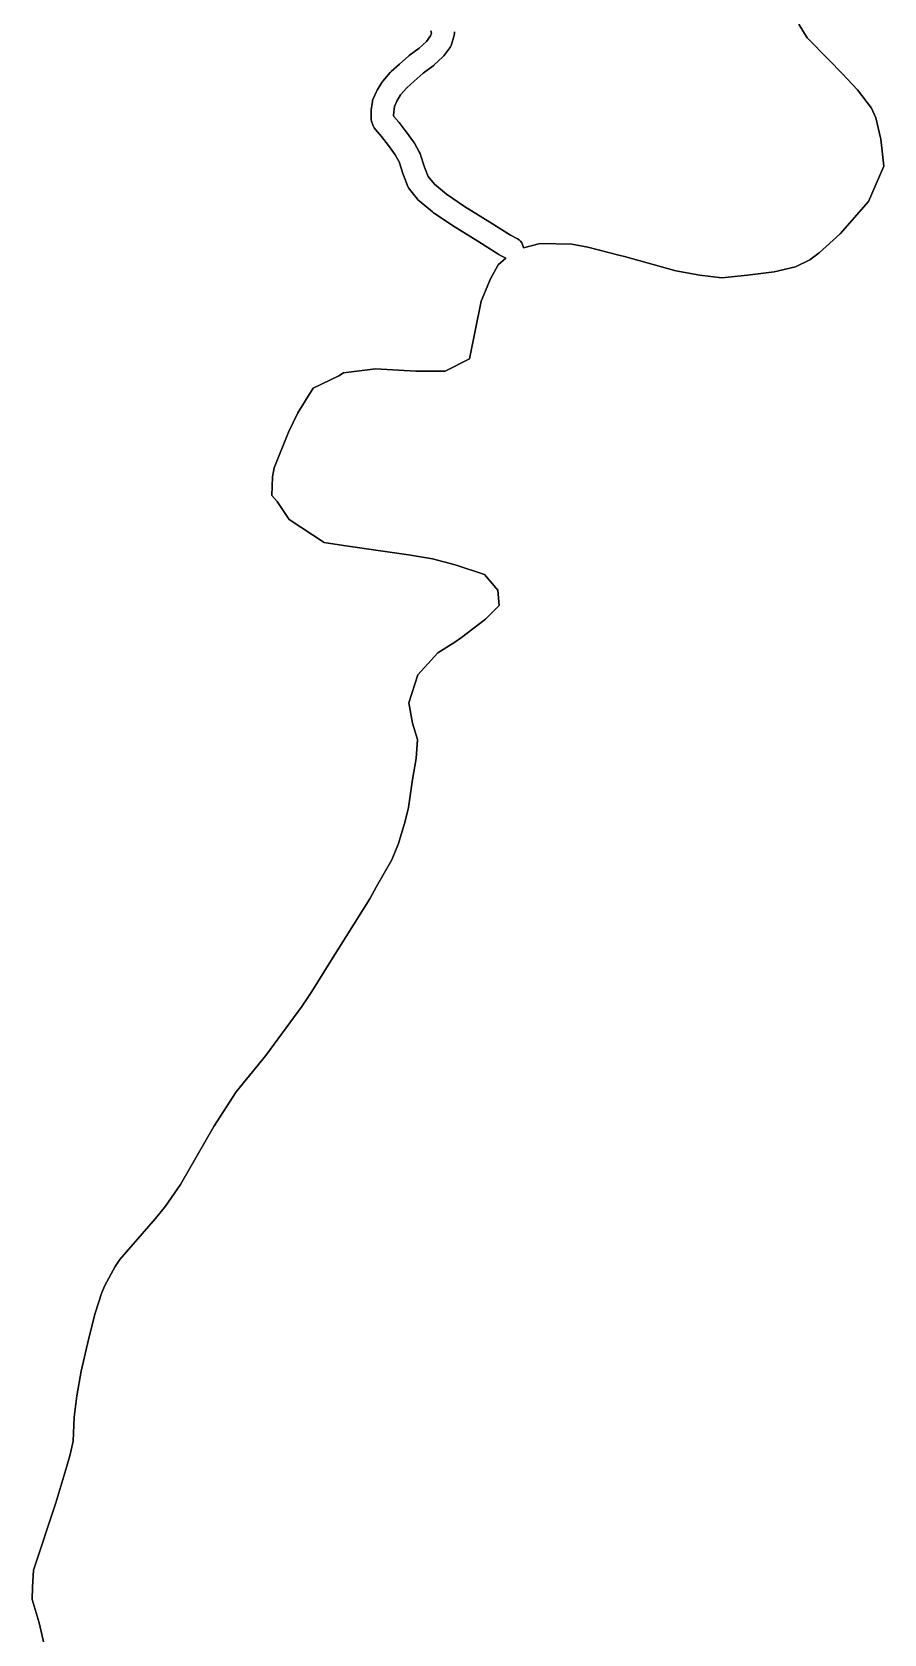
# Model space of a CAD drawing. Header units: inches. Extents: x 130170 to 284068, y 377793 to 804530.
# Drawn here: x 196324 to 198212, y 487500 to 491052 of the extents above; entities that cross this region are included whole.
import ezdxf

# ---------------------------------------------------------------- set-up
doc = ezdxf.new("R2010")
doc.units = ezdxf.units.IN
doc.header["$MEASUREMENT"] = 0
doc.layers.add('muni_il', color=7, linetype='Continuous')

msp = doc.modelspace()

# ---------------------------------------------------------------- linework, layer by layer
at = {"layer": 'muni_il'}
for points in [[(197207.8, 491054.6), (197209, 491050), (197207.1, 491043.8), (197197.7, 491031.3), (197182, 491016.7), (197160, 491000.2), (197158.7, 490999.2), (197138, 490981.1), (197119.6, 490964.8), (197117.2, 490962.4), (197101.1, 490943.6), (197098.7, 490940.2), (197088.5, 490923.2), (197087.2, 490920.6), (197079.9, 490904), (197078.7, 490900.7), (197078, 490897.3), (197075.7, 490880.7), (197075.5, 490878), (197075.1, 490863.7), (197075.2, 490860.7), (197075.6, 490857.8), (197076.4, 490854.9), (197080.2, 490843.9), (197082.1, 490839.7), (197084.7, 490836.1), (197098, 490820.4), (197113.5, 490800.4), (197128.5, 490780.1), (197137.2, 490764.5), (197146.4, 490736.2), (197146.7, 490735.4), (197147, 490734.7), (197157, 490709.8), (197158.5, 490706.7), (197160.6, 490703.7), (197178, 490681.7), (197178.4, 490681.1), (197181.5, 490678), (197211.2, 490653.2), (197213.3, 490651.6), (197255.2, 490623.6), (197255.9, 490623.2), (197311.7, 490588.4), (197358.7, 490558.7), (197359.6, 490558.2), (197360.5, 490557.7), (197374, 490550.6), (197357.1, 490535.6), (197339.6, 490505), (197319.1, 490455.3), (197293.1, 490327.2), (197239.6, 490300.4), (197174.7, 490300.4), (197085, 490305.1), (197013.8, 490296.2), (197003.8, 490289.5), (196946.9, 490262.3), (196912.8, 490207.5), (196892, 490164.8), (196860.6, 490086), (196856.4, 490065.6), (196855, 490024.5), (196866.7, 490010.8), (196893.4, 489970.9), (196971, 489920.2), (197014.3, 489913.7), (197095.8, 489901.8), (197158, 489892.6), (197211, 489883.9), (197261.4, 489870.7), (197326.7, 489848.9), (197356.1, 489814.5), (197358.9, 489780.7), (197328.7, 489750), (197275.6, 489709.2), (197260.6, 489699.2), (197223, 489675.9), (197179.1, 489626.9), (197159.2, 489564.7), (197167.3, 489519.2), (197177.8, 489483.1), (197175.4, 489441), (197167, 489394.3), (197158.1, 489332.8), (197151, 489301.9), (197136, 489252.5), (197121.3, 489216.6), (197087.4, 489157.4), (197072.7, 489130), (196983.5, 488988.5), (196944.1, 488924.5), (196921.6, 488891.4), (196842.2, 488782.8), (196776.2, 488701.9), (196726.9, 488624.8), (196652.5, 488496.8), (196619.3, 488448.2), (196597.2, 488420.8), (196518.1, 488330), (196507.6, 488314.4), (196485.2, 488272.2), (196478.1, 488257.2), (196463.3, 488211.4), (196449.5, 488155.6), (196432.6, 488082.7), (196423.2, 488028.2), (196417.1, 487980.7), (196415, 487927), (196407.9, 487897.8), (196400.8, 487871.9), (196376.2, 487790.9), (196326.9, 487641.5), (196324.4, 487603.8), (196323.6, 487576.3), (196339.5, 487524.8), (196355, 487457.2)], [(196355, 487457.2), (196339.5, 487524.8), (196323.6, 487576.3), (196324.4, 487603.8), (196326.9, 487641.5), (196376.2, 487790.9), (196400.8, 487871.9), (196407.9, 487897.8), (196415, 487927), (196417.1, 487980.7), (196423.2, 488028.2), (196432.6, 488082.7), (196449.5, 488155.6), (196463.3, 488211.4), (196478.1, 488257.2), (196485.2, 488272.2), (196507.6, 488314.4), (196518.1, 488330), (196597.2, 488420.8), (196619.3, 488448.2), (196652.5, 488496.8), (196726.9, 488624.8), (196776.2, 488701.9), (196842.2, 488782.8), (196921.6, 488891.4), (196944.1, 488924.5), (196983.5, 488988.5), (197072.7, 489130), (197087.4, 489157.4), (197121.3, 489216.6), (197136, 489252.5), (197151, 489301.9), (197158.1, 489332.8), (197167, 489394.3), (197175.4, 489441), (197177.8, 489483.1), (197167.3, 489519.2), (197159.2, 489564.7), (197179.1, 489626.9), (197223, 489675.9), (197260.6, 489699.2), (197275.6, 489709.2), (197328.7, 489750), (197358.9, 489780.7), (197356.1, 489814.5), (197326.7, 489848.9), (197261.4, 489870.7), (197211, 489883.9), (197158, 489892.6), (197095.8, 489901.8), (197014.3, 489913.7), (196971, 489920.2), (196893.4, 489970.9), (196866.7, 490010.8), (196855, 490024.5), (196856.4, 490065.6), (196860.6, 490086), (196892, 490164.8), (196912.8, 490207.5), (196946.9, 490262.3), (197003.8, 490289.5), (197013.8, 490296.2), (197085, 490305.1), (197174.7, 490300.4), (197239.6, 490300.4), (197293.1, 490327.2), (197319.1, 490455.3), (197339.6, 490505), (197357.1, 490535.6), (197374, 490550.6), (197360.5, 490557.7), (197359.6, 490558.2), (197358.7, 490558.7), (197311.7, 490588.4), (197255.9, 490623.2), (197255.2, 490623.6), (197213.3, 490651.6), (197211.2, 490653.2), (197181.5, 490678), (197178.4, 490681.1), (197178, 490681.7), (197160.6, 490703.7), (197158.5, 490706.7), (197157, 490709.8), (197147, 490734.7), (197146.7, 490735.4), (197146.4, 490736.2), (197137.2, 490764.5), (197128.5, 490780.1), (197113.5, 490800.4), (197098, 490820.4), (197084.7, 490836.1), (197082.1, 490839.7), (197080.2, 490843.9), (197076.4, 490854.9), (197075.6, 490857.8), (197075.2, 490860.7), (197075.1, 490863.7), (197075.5, 490878), (197075.7, 490880.7), (197078, 490897.3), (197078.7, 490900.7), (197079.9, 490904), (197087.2, 490920.6), (197088.5, 490923.2), (197098.7, 490940.2), (197101.1, 490943.6), (197117.2, 490962.4), (197119.6, 490964.8), (197138, 490981.1), (197158.7, 490999.2), (197160, 491000.2), (197182, 491016.7), (197197.7, 491031.3), (197207.1, 491043.8), (197209, 491050), (197207.8, 491054.6)], [(198023.5, 491070), (198042.2, 491039.5), (198090.1, 490990.3), (198119.6, 490960.5), (198153.2, 490923.9), (198184.2, 490883.5), (198194.4, 490862), (198205.5, 490814.4), (198212.2, 490754.6), (198178.1, 490676.3), (198115.1, 490604.6), (198068.3, 490562.7), (198048.1, 490547.2), (198016.2, 490531.7), (197968.7, 490520.1), (197909.9, 490513), (197852.6, 490507.4), (197804, 490513.3), (197750.8, 490522.9), (197636.8, 490554.4), (197624.5, 490557.4), (197555.6, 490575.4), (197519.9, 490581.6), (197450.1, 490583.4), (197412.9, 490573.7), (197412.5, 490576.7), (197411.2, 490580.9), (197409.2, 490584.8), (197406.6, 490588.2), (197403.4, 490591.2), (197399.7, 490593.5), (197384.6, 490601.5), (197338.3, 490630.8), (197282.6, 490665.4), (197242.2, 490692.4), (197215.6, 490714.7), (197202, 490731.9), (197193.7, 490752.6), (197184, 490782.4), (197183.7, 490783.1), (197182, 490786.8), (197171.2, 490806), (197169.6, 490808.5), (197153.5, 490830.3), (197153.2, 490830.8), (197137.2, 490851.5), (197136.5, 490852.3), (197125.9, 490864.8), (197125.2, 490866.8), (197125.5, 490875.2), (197127.1, 490887), (197132.3, 490899), (197140.6, 490912.8), (197154.1, 490928.5), (197171, 490943.5), (197190.7, 490960.7), (197213.1, 490977.5), (197214.2, 490978.3), (197215.2, 490979.2), (197233.4, 490996.2), (197235.5, 490998.4), (197236.2, 490999.4), (197249.6, 491017.1), (197251.2, 491019.5), (197252.6, 491022.1), (197253.6, 491024.8), (197258.9, 491042.1), (197259.7, 491045.4), (197260, 491048.8), (197259.8, 491052.3)], [(197259.8, 491052.3), (197260, 491048.8), (197259.7, 491045.4), (197258.9, 491042.1), (197253.6, 491024.8), (197252.6, 491022.1), (197251.2, 491019.5), (197249.6, 491017.1), (197236.2, 490999.4), (197235.5, 490998.4), (197233.4, 490996.2), (197215.2, 490979.2), (197214.2, 490978.3), (197213.1, 490977.5), (197190.7, 490960.7), (197171, 490943.5), (197154.1, 490928.5), (197140.6, 490912.8), (197132.3, 490899), (197127.1, 490887), (197125.5, 490875.2), (197125.2, 490866.8), (197125.9, 490864.8), (197136.5, 490852.3), (197137.2, 490851.5), (197153.2, 490830.8), (197153.5, 490830.3), (197169.6, 490808.5), (197171.2, 490806), (197182, 490786.8), (197183.7, 490783.1), (197184, 490782.4), (197193.7, 490752.6), (197202, 490731.9), (197215.6, 490714.7), (197242.2, 490692.4), (197282.6, 490665.4), (197338.3, 490630.8), (197384.6, 490601.5), (197399.7, 490593.5), (197403.4, 490591.2), (197406.6, 490588.2), (197409.2, 490584.8), (197411.2, 490580.9), (197412.5, 490576.7), (197412.9, 490573.7), (197450.1, 490583.4), (197519.9, 490581.6), (197555.6, 490575.4), (197624.5, 490557.4), (197636.8, 490554.4), (197750.8, 490522.9), (197804, 490513.3), (197852.6, 490507.4), (197909.9, 490513), (197968.7, 490520.1), (198016.2, 490531.7), (198048.1, 490547.2), (198068.3, 490562.7), (198115.1, 490604.6), (198178.1, 490676.3), (198212.2, 490754.6), (198205.5, 490814.4), (198194.4, 490862), (198184.2, 490883.5), (198153.2, 490923.9), (198119.6, 490960.5), (198090.1, 490990.3), (198042.2, 491039.5), (198023.5, 491070)]]:
    msp.add_lwpolyline(points, dxfattribs=at)

doc.saveas('drawing.dxf')
